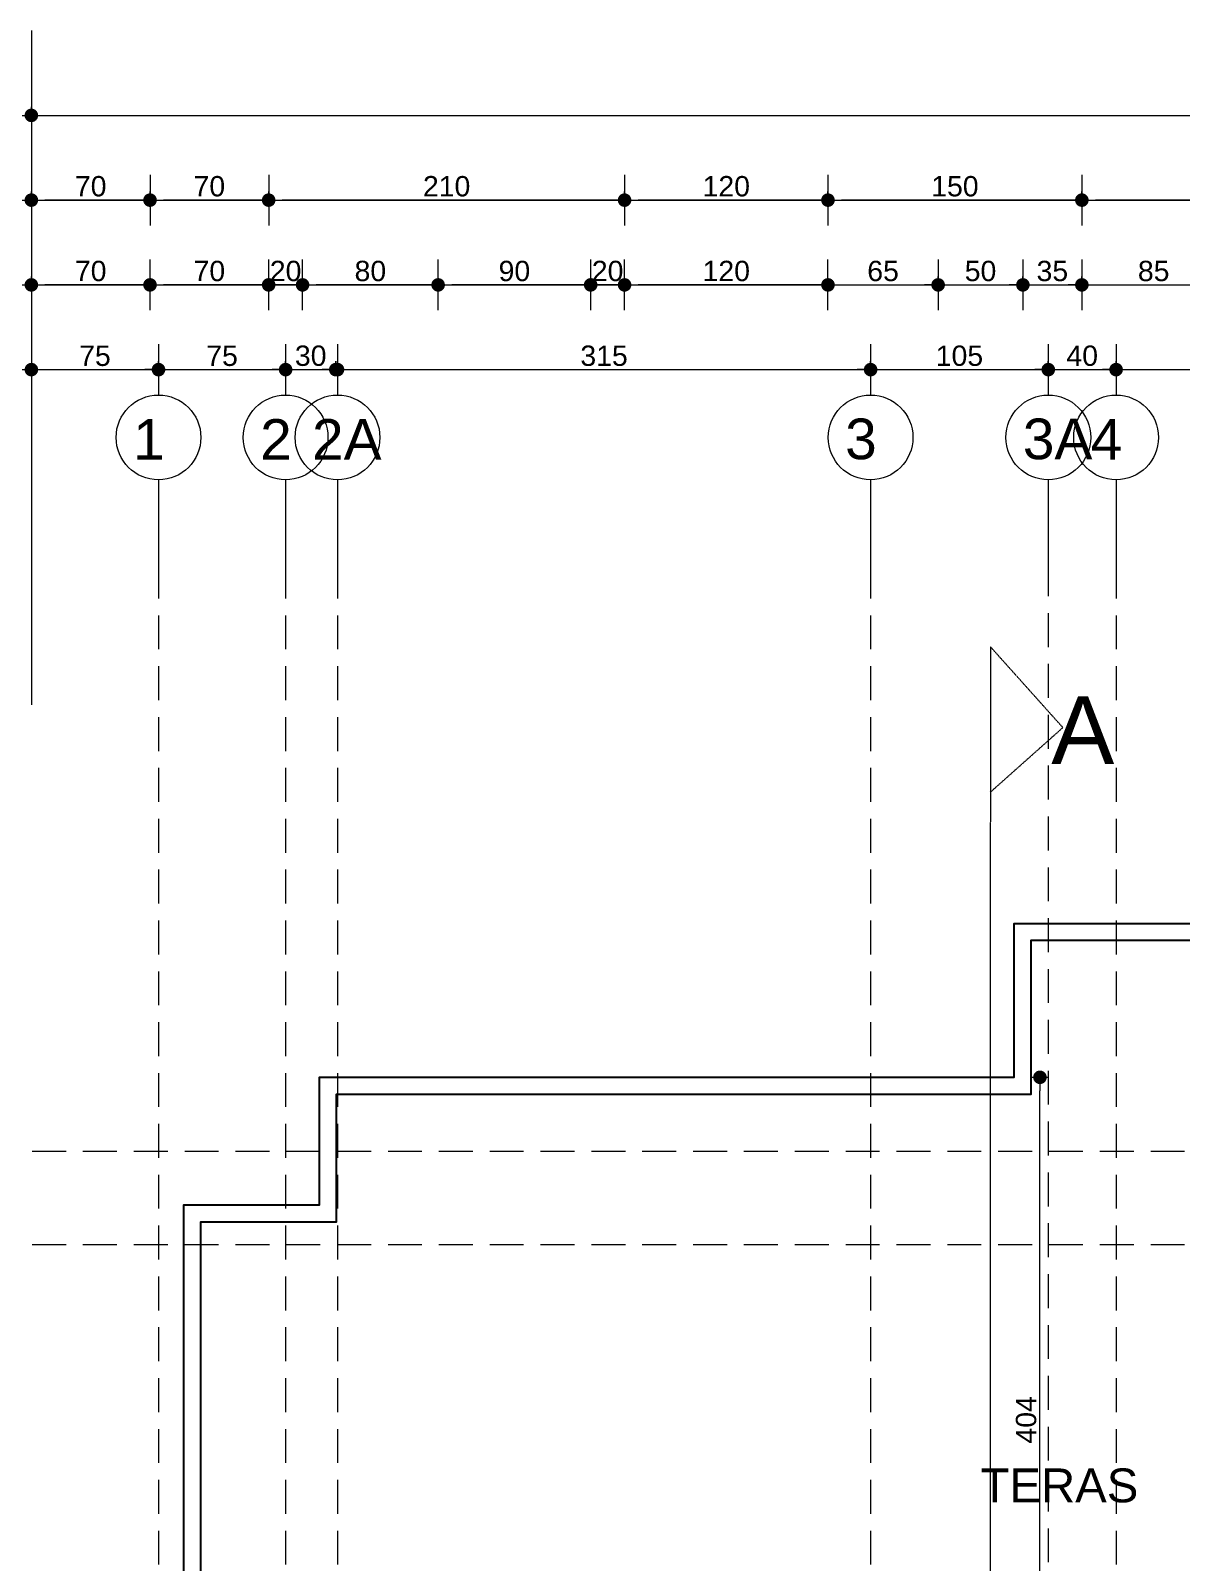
# Model space of a CAD drawing. Header units: millimetres. Extents: x 38129 to 72024, y -56282 to 16512.
# Drawn here: x 57078 to 57757, y -43492 to -42589 of the extents above; entities that cross this region are included whole.
import ezdxf

# ---------------------------------------------------------------- set-up
doc = ezdxf.new("R2010")
doc.units = ezdxf.units.MM
doc.linetypes.add('HIDDEN', pattern=[0.375, 0.25, -0.125])
for name, color, linetype, lineweight in [('AKS', 55, 'HIDDEN', 0), ('DIŞÖLÇÜ', 37, 'Continuous', 0), ('mahal', 7, 'Continuous', 5), ('pencere+KAPI', 1, 'Continuous', 0), ('ölçü İÇ', 31, 'Continuous', 0)]:
    doc.layers.add(name, color=color, linetype=linetype, lineweight=lineweight)
doc.layers.add('balkon', color=171, linetype='Continuous')
doc.styles.add('icdisolcu_yazi', font='arial.ttf')
doc.styles.get("Standard").update_dxf_attribs({"font": 'arial.ttf'})
doc.dimstyles.new('İç Ölçü', dxfattribs={"dimtxt": 12, "dimasz": 8, "dimexe": 5, "dimexo": 0, "dimgap": 2, "dimtad": 1, "dimdec": 0, "dimzin": 12, "dimdsep": 46, "dimtxsty": 'icdisolcu_yazi', "dimblk": 'DOT', "dimcen": 8, "dimdle": 5, "dimclrd": 256, "dimclre": 256, "dimclrt": 7, "dimadec": 0, "dimazin": 3, "dimtfac": 1, "dimtdec": 0, "dimtix": 1, "dimtmove": 2, "dimatfit": 3, "dimldrblk": 'DOT', "dimfxl": 0, "dimtolj": 1, "dimtzin": 0, "dimlwd": -1, "dimlwe": -1, "dimarcsym": 0})

# ---------------------------------------------------------------- blocks, each defined once
blk = doc.blocks.new('_Dot')
at = {"color": 0, "lineweight": -2}
blk.add_line((-0.5, 0), (-1, 0), dxfattribs=at)
at = {"color": 0, "lineweight": 30, "const_width": 0.5}
blk.add_lwpolyline([(-0.25, 0, 1), (0.25, 0, 1)], format="xyb", close=True, dxfattribs=at)
blk = doc.blocks.new('*D2284')
at = {"layer": 'Defpoints', "color": 0, "lineweight": 120, "transparency": 16777216}
for p in [(57078.37, -42787.63), (57153.38, -42788.74), (57153.38, -42788.74)]:
    blk.add_point(p, dxfattribs=at)
at = {"layer": 'DIŞÖLÇÜ', "transparency": 16777216}
for p, q in [((57078.37, -42787.63), (57078.37, -42793.74)), ((57153.38, -42788.74), (57153.38, -42783.74))]:
    blk.add_line(p, q, dxfattribs=at)
at = {"layer": 'DIŞÖLÇÜ', "linetype": 'Continuous', "transparency": 16777216}
blk.add_line((57086.37, -42788.74), (57145.38, -42788.74), dxfattribs=at)
at = {"layer": 'DIŞÖLÇÜ', "transparency": 16777216, "xscale": 8, "yscale": 8, "zscale": 8, "rotation": 180}
blk.add_blockref('_Dot', (57078.37, -42788.74), dxfattribs=at)
at = {"layer": 'DIŞÖLÇÜ', "transparency": 16777216, "xscale": 8, "yscale": 8, "zscale": 8}
blk.add_blockref('_Dot', (57153.38, -42788.74), dxfattribs=at)
at = {"layer": 'DIŞÖLÇÜ', "color": 7, "transparency": 16777216, "insert": (57115.88, -42780.64), "char_height": 12, "attachment_point": 5, "style": 'icdisolcu_yazi'}
blk.add_mtext('\\A1;75', dxfattribs=at)
blk = doc.blocks.new('*D2285')
at = {"layer": 'Defpoints', "color": 0, "lineweight": 120, "transparency": 16777216}
for p in [(57153.38, -42788.74), (57228.38, -42788.74), (57228.38, -42788.74)]:
    blk.add_point(p, dxfattribs=at)
at = {"layer": 'DIŞÖLÇÜ', "transparency": 16777216}
for p, q in [((57153.38, -42788.74), (57153.38, -42783.74)), ((57228.38, -42788.74), (57228.38, -42783.74))]:
    blk.add_line(p, q, dxfattribs=at)
at = {"layer": 'DIŞÖLÇÜ', "linetype": 'Continuous', "transparency": 16777216}
blk.add_line((57161.38, -42788.74), (57220.38, -42788.74), dxfattribs=at)
at = {"layer": 'DIŞÖLÇÜ', "transparency": 16777216, "xscale": 8, "yscale": 8, "zscale": 8, "rotation": 180}
blk.add_blockref('_Dot', (57153.38, -42788.74), dxfattribs=at)
at = {"layer": 'DIŞÖLÇÜ', "transparency": 16777216, "xscale": 8, "yscale": 8, "zscale": 8}
blk.add_blockref('_Dot', (57228.38, -42788.74), dxfattribs=at)
at = {"layer": 'DIŞÖLÇÜ', "color": 7, "transparency": 16777216, "insert": (57190.88, -42780.64), "char_height": 12, "attachment_point": 5, "style": 'icdisolcu_yazi'}
blk.add_mtext('\\A1;75', dxfattribs=at)
blk = doc.blocks.new('*D2286')
at = {"layer": 'Defpoints', "color": 0, "lineweight": 120, "transparency": 16777216}
for p in [(57258.99, -42788.74), (57573.53, -42788.74), (57573.53, -42788.74)]:
    blk.add_point(p, dxfattribs=at)
at = {"layer": 'DIŞÖLÇÜ', "transparency": 16777216}
for p, q in [((57258.99, -42788.74), (57258.99, -42783.74)), ((57573.53, -42788.74), (57573.53, -42783.74))]:
    blk.add_line(p, q, dxfattribs=at)
at = {"layer": 'DIŞÖLÇÜ', "linetype": 'Continuous', "transparency": 16777216}
blk.add_line((57266.99, -42788.74), (57565.53, -42788.74), dxfattribs=at)
at = {"layer": 'DIŞÖLÇÜ', "transparency": 16777216, "xscale": 8, "yscale": 8, "zscale": 8, "rotation": 180}
blk.add_blockref('_Dot', (57258.99, -42788.74), dxfattribs=at)
at = {"layer": 'DIŞÖLÇÜ', "transparency": 16777216, "xscale": 8, "yscale": 8, "zscale": 8}
blk.add_blockref('_Dot', (57573.53, -42788.74), dxfattribs=at)
at = {"layer": 'DIŞÖLÇÜ', "color": 7, "transparency": 16777216, "insert": (57416.26, -42780.61), "char_height": 12, "attachment_point": 5, "style": 'icdisolcu_yazi'}
blk.add_mtext('\\A1;315', dxfattribs=at)
blk = doc.blocks.new('*D2287')
at = {"layer": 'Defpoints', "color": 0, "lineweight": 120, "transparency": 16777216}
for p in [(57573.53, -42788.74), (57678.38, -42788.74), (57678.38, -42788.74)]:
    blk.add_point(p, dxfattribs=at)
at = {"layer": 'DIŞÖLÇÜ', "transparency": 16777216}
for p, q in [((57573.53, -42788.74), (57573.53, -42783.74)), ((57678.38, -42788.74), (57678.38, -42783.74))]:
    blk.add_line(p, q, dxfattribs=at)
at = {"layer": 'DIŞÖLÇÜ', "linetype": 'Continuous', "transparency": 16777216}
blk.add_line((57581.53, -42788.74), (57670.38, -42788.74), dxfattribs=at)
at = {"layer": 'DIŞÖLÇÜ', "transparency": 16777216, "xscale": 8, "yscale": 8, "zscale": 8, "rotation": 180}
blk.add_blockref('_Dot', (57573.53, -42788.74), dxfattribs=at)
at = {"layer": 'DIŞÖLÇÜ', "transparency": 16777216, "xscale": 8, "yscale": 8, "zscale": 8}
blk.add_blockref('_Dot', (57678.38, -42788.74), dxfattribs=at)
at = {"layer": 'DIŞÖLÇÜ', "color": 7, "transparency": 16777216, "insert": (57625.95, -42780.61), "char_height": 12, "attachment_point": 5, "style": 'icdisolcu_yazi'}
blk.add_mtext('\\A1;105', dxfattribs=at)
blk = doc.blocks.new('*D2288')
at = {"layer": 'Defpoints', "color": 0, "lineweight": 120, "transparency": 16777216}
for p in [(57718.38, -42788.74), (57863.58, -42788.74), (57863.58, -42788.74)]:
    blk.add_point(p, dxfattribs=at)
at = {"layer": 'DIŞÖLÇÜ', "transparency": 16777216}
for p, q in [((57718.38, -42788.74), (57718.38, -42783.74)), ((57863.58, -42788.74), (57863.58, -42783.74))]:
    blk.add_line(p, q, dxfattribs=at)
at = {"layer": 'DIŞÖLÇÜ', "linetype": 'Continuous', "transparency": 16777216}
blk.add_line((57726.38, -42788.74), (57855.58, -42788.74), dxfattribs=at)
at = {"layer": 'DIŞÖLÇÜ', "transparency": 16777216, "xscale": 8, "yscale": 8, "zscale": 8, "rotation": 180}
blk.add_blockref('_Dot', (57718.38, -42788.74), dxfattribs=at)
at = {"layer": 'DIŞÖLÇÜ', "transparency": 16777216, "xscale": 8, "yscale": 8, "zscale": 8}
blk.add_blockref('_Dot', (57863.58, -42788.74), dxfattribs=at)
at = {"layer": 'DIŞÖLÇÜ', "color": 7, "transparency": 16777216, "insert": (57790.98, -42780.61), "char_height": 12, "attachment_point": 5, "style": 'icdisolcu_yazi'}
blk.add_mtext('\\A1;145', dxfattribs=at)
blk = doc.blocks.new('*D2320')
at = {"layer": 'Defpoints', "color": 0, "lineweight": 120, "transparency": 16777216}
for p in [(57548.38, -42738.74), (57613.38, -42738.74), (57613.38, -42738.74)]:
    blk.add_point(p, dxfattribs=at)
at = {"layer": 'DIŞÖLÇÜ', "transparency": 16777216}
for p, q in [((57548.38, -42738.74), (57548.38, -42733.74)), ((57613.38, -42738.74), (57613.38, -42733.74))]:
    blk.add_line(p, q, dxfattribs=at)
at = {"layer": 'DIŞÖLÇÜ', "linetype": 'Continuous', "transparency": 16777216}
blk.add_line((57556.38, -42738.74), (57605.38, -42738.74), dxfattribs=at)
at = {"layer": 'DIŞÖLÇÜ', "transparency": 16777216, "xscale": 8, "yscale": 8, "zscale": 8, "rotation": 180}
blk.add_blockref('_Dot', (57548.38, -42738.74), dxfattribs=at)
at = {"layer": 'DIŞÖLÇÜ', "transparency": 16777216, "xscale": 8, "yscale": 8, "zscale": 8}
blk.add_blockref('_Dot', (57613.38, -42738.74), dxfattribs=at)
at = {"layer": 'DIŞÖLÇÜ', "color": 7, "transparency": 16777216, "insert": (57580.88, -42730.61), "char_height": 12, "attachment_point": 5, "style": 'icdisolcu_yazi'}
blk.add_mtext('\\A1;65', dxfattribs=at)
blk = doc.blocks.new('*D2321')
at = {"layer": 'Defpoints', "color": 0, "lineweight": 120, "transparency": 16777216}
for p in [(57613.38, -42738.74), (57663.38, -42738.74), (57663.38, -42738.74)]:
    blk.add_point(p, dxfattribs=at)
at = {"layer": 'DIŞÖLÇÜ', "transparency": 16777216}
for p, q in [((57613.38, -42738.74), (57613.38, -42733.74)), ((57663.38, -42738.74), (57663.38, -42733.74))]:
    blk.add_line(p, q, dxfattribs=at)
at = {"layer": 'DIŞÖLÇÜ', "linetype": 'Continuous', "transparency": 16777216}
blk.add_line((57621.38, -42738.74), (57655.38, -42738.74), dxfattribs=at)
at = {"layer": 'DIŞÖLÇÜ', "transparency": 16777216, "xscale": 8, "yscale": 8, "zscale": 8, "rotation": 180}
blk.add_blockref('_Dot', (57613.38, -42738.74), dxfattribs=at)
at = {"layer": 'DIŞÖLÇÜ', "transparency": 16777216, "xscale": 8, "yscale": 8, "zscale": 8}
blk.add_blockref('_Dot', (57663.38, -42738.74), dxfattribs=at)
at = {"layer": 'DIŞÖLÇÜ', "color": 7, "transparency": 16777216, "insert": (57638.38, -42730.61), "char_height": 12, "attachment_point": 5, "style": 'icdisolcu_yazi'}
blk.add_mtext('\\A1;50', dxfattribs=at)
blk = doc.blocks.new('*D2322')
at = {"layer": 'Defpoints', "color": 0, "lineweight": 120, "transparency": 16777216}
for p in [(57663.38, -42738.74), (57698.17, -42738.74), (57698.17, -42738.74)]:
    blk.add_point(p, dxfattribs=at)
at = {"layer": 'DIŞÖLÇÜ', "transparency": 16777216}
for p, q in [((57663.38, -42738.74), (57663.38, -42733.74)), ((57698.17, -42738.74), (57698.17, -42733.74))]:
    blk.add_line(p, q, dxfattribs=at)
at = {"layer": 'DIŞÖLÇÜ', "linetype": 'Continuous', "transparency": 16777216}
blk.add_line((57671.38, -42738.74), (57690.17, -42738.74), dxfattribs=at)
at = {"layer": 'DIŞÖLÇÜ', "transparency": 16777216, "xscale": 8, "yscale": 8, "zscale": 8, "rotation": 180}
blk.add_blockref('_Dot', (57663.38, -42738.74), dxfattribs=at)
at = {"layer": 'DIŞÖLÇÜ', "transparency": 16777216, "xscale": 8, "yscale": 8, "zscale": 8}
blk.add_blockref('_Dot', (57698.17, -42738.74), dxfattribs=at)
at = {"layer": 'DIŞÖLÇÜ', "color": 7, "transparency": 16777216, "insert": (57680.77, -42730.61), "char_height": 12, "attachment_point": 5, "style": 'icdisolcu_yazi'}
blk.add_mtext('\\A1;35', dxfattribs=at)
blk = doc.blocks.new('*D2323')
at = {"layer": 'Defpoints', "color": 0, "lineweight": 120, "transparency": 16777216}
for p in [(57698.17, -42738.74), (57782.94, -42738.74), (57782.94, -42738.74)]:
    blk.add_point(p, dxfattribs=at)
at = {"layer": 'DIŞÖLÇÜ', "transparency": 16777216}
for p, q in [((57698.17, -42738.74), (57698.17, -42733.74)), ((57782.94, -42738.74), (57782.94, -42733.74))]:
    blk.add_line(p, q, dxfattribs=at)
at = {"layer": 'DIŞÖLÇÜ', "linetype": 'Continuous', "transparency": 16777216}
blk.add_line((57706.17, -42738.74), (57774.94, -42738.74), dxfattribs=at)
at = {"layer": 'DIŞÖLÇÜ', "transparency": 16777216, "xscale": 8, "yscale": 8, "zscale": 8, "rotation": 180}
blk.add_blockref('_Dot', (57698.17, -42738.74), dxfattribs=at)
at = {"layer": 'DIŞÖLÇÜ', "transparency": 16777216, "xscale": 8, "yscale": 8, "zscale": 8}
blk.add_blockref('_Dot', (57782.94, -42738.74), dxfattribs=at)
at = {"layer": 'DIŞÖLÇÜ', "color": 7, "transparency": 16777216, "insert": (57740.55, -42730.61), "char_height": 12, "attachment_point": 5, "style": 'icdisolcu_yazi'}
blk.add_mtext('\\A1;85', dxfattribs=at)
blk = doc.blocks.new('*D2338')
at = {"layer": 'Defpoints', "color": 0, "lineweight": 120, "transparency": 16777216}
for p in [(57698.17, -42688.74), (57698.17, -42688.74), (57912.94, -42688.74)]:
    blk.add_point(p, dxfattribs=at)
at = {"layer": 'DIŞÖLÇÜ', "transparency": 16777216}
for p, q in [((57698.17, -42688.74), (57698.17, -42683.74)), ((57912.94, -42688.74), (57912.94, -42683.74))]:
    blk.add_line(p, q, dxfattribs=at)
at = {"layer": 'DIŞÖLÇÜ', "linetype": 'Continuous', "transparency": 16777216}
blk.add_line((57904.94, -42688.74), (57706.17, -42688.74), dxfattribs=at)
at = {"layer": 'DIŞÖLÇÜ', "transparency": 16777216, "xscale": 8, "yscale": 8, "zscale": 8, "rotation": 180}
blk.add_blockref('_Dot', (57698.17, -42688.74), dxfattribs=at)
at = {"layer": 'DIŞÖLÇÜ', "transparency": 16777216, "xscale": 8, "yscale": 8, "zscale": 8}
blk.add_blockref('_Dot', (57912.94, -42688.74), dxfattribs=at)
at = {"layer": 'DIŞÖLÇÜ', "color": 7, "transparency": 16777216, "insert": (57805.55, -42680.61), "char_height": 12, "attachment_point": 5, "style": 'icdisolcu_yazi'}
blk.add_mtext('\\A1;215', dxfattribs=at)
blk = doc.blocks.new('*D2339')
at = {"layer": 'Defpoints', "color": 0, "lineweight": 120, "transparency": 16777216}
for p in [(57548.38, -42688.74), (57548.38, -42688.74), (57698.17, -42688.74)]:
    blk.add_point(p, dxfattribs=at)
at = {"layer": 'DIŞÖLÇÜ', "transparency": 16777216}
for p, q in [((57548.38, -42688.74), (57548.38, -42683.74)), ((57698.17, -42688.74), (57698.17, -42683.74))]:
    blk.add_line(p, q, dxfattribs=at)
at = {"layer": 'DIŞÖLÇÜ', "linetype": 'Continuous', "transparency": 16777216}
blk.add_line((57690.17, -42688.74), (57556.38, -42688.74), dxfattribs=at)
at = {"layer": 'DIŞÖLÇÜ', "transparency": 16777216, "xscale": 8, "yscale": 8, "zscale": 8, "rotation": 180}
blk.add_blockref('_Dot', (57548.38, -42688.74), dxfattribs=at)
at = {"layer": 'DIŞÖLÇÜ', "transparency": 16777216, "xscale": 8, "yscale": 8, "zscale": 8}
blk.add_blockref('_Dot', (57698.17, -42688.74), dxfattribs=at)
at = {"layer": 'DIŞÖLÇÜ', "color": 7, "transparency": 16777216, "insert": (57623.27, -42680.61), "char_height": 12, "attachment_point": 5, "style": 'icdisolcu_yazi'}
blk.add_mtext('\\A1;150', dxfattribs=at)
blk = doc.blocks.new('*D2340')
at = {"layer": 'Defpoints', "color": 0, "lineweight": 120, "transparency": 16777216}
for p in [(57078.37, -42638.74), (58733.48, -42638.74), (58733.48, -42638.74)]:
    blk.add_point(p, dxfattribs=at)
at = {"layer": 'DIŞÖLÇÜ', "transparency": 16777216}
for p, q in [((57078.37, -42638.74), (57078.37, -42633.74)), ((58733.48, -42638.74), (58733.48, -42633.74))]:
    blk.add_line(p, q, dxfattribs=at)
at = {"layer": 'DIŞÖLÇÜ', "linetype": 'Continuous', "transparency": 16777216}
blk.add_line((57086.37, -42638.74), (58725.48, -42638.74), dxfattribs=at)
at = {"layer": 'DIŞÖLÇÜ', "transparency": 16777216, "xscale": 8, "yscale": 8, "zscale": 8, "rotation": 180}
blk.add_blockref('_Dot', (57078.37, -42638.74), dxfattribs=at)
at = {"layer": 'DIŞÖLÇÜ', "transparency": 16777216, "xscale": 8, "yscale": 8, "zscale": 8}
blk.add_blockref('_Dot', (58733.48, -42638.74), dxfattribs=at)
at = {"layer": 'DIŞÖLÇÜ', "color": 7, "transparency": 16777216, "insert": (57905.93, -42630.61), "char_height": 12, "attachment_point": 5, "style": 'icdisolcu_yazi'}
blk.add_mtext('\\A1;1655', dxfattribs=at)
blk = doc.blocks.new('*D2379')
at = {"layer": 'Defpoints', "color": 0, "lineweight": 120, "transparency": 16777216}
for p in [(57428.37, -42688.74), (57428.37, -42688.74), (57548.38, -42688.74)]:
    blk.add_point(p, dxfattribs=at)
at = {"layer": 'DIŞÖLÇÜ', "transparency": 16777216}
for p, q in [((57428.37, -42688.74), (57428.37, -42683.74)), ((57548.38, -42688.74), (57548.38, -42683.74))]:
    blk.add_line(p, q, dxfattribs=at)
at = {"layer": 'DIŞÖLÇÜ', "linetype": 'Continuous', "transparency": 16777216}
blk.add_line((57540.38, -42688.74), (57436.37, -42688.74), dxfattribs=at)
at = {"layer": 'DIŞÖLÇÜ', "transparency": 16777216, "xscale": 8, "yscale": 8, "zscale": 8, "rotation": 180}
blk.add_blockref('_Dot', (57428.37, -42688.74), dxfattribs=at)
at = {"layer": 'DIŞÖLÇÜ', "transparency": 16777216, "xscale": 8, "yscale": 8, "zscale": 8}
blk.add_blockref('_Dot', (57548.38, -42688.74), dxfattribs=at)
at = {"layer": 'DIŞÖLÇÜ', "color": 7, "transparency": 16777216, "insert": (57488.38, -42680.61), "char_height": 12, "attachment_point": 5, "style": 'icdisolcu_yazi'}
blk.add_mtext('\\A1;120', dxfattribs=at)
blk = doc.blocks.new('*D2380')
at = {"layer": 'Defpoints', "color": 0, "lineweight": 120, "transparency": 16777216}
for p in [(57218.38, -42688.74), (57218.38, -42688.74), (57428.37, -42688.74)]:
    blk.add_point(p, dxfattribs=at)
at = {"layer": 'DIŞÖLÇÜ', "transparency": 16777216}
for p, q in [((57218.38, -42688.74), (57218.38, -42683.74)), ((57428.37, -42688.74), (57428.37, -42683.74))]:
    blk.add_line(p, q, dxfattribs=at)
at = {"layer": 'DIŞÖLÇÜ', "linetype": 'Continuous', "transparency": 16777216}
blk.add_line((57420.37, -42688.74), (57226.38, -42688.74), dxfattribs=at)
at = {"layer": 'DIŞÖLÇÜ', "transparency": 16777216, "xscale": 8, "yscale": 8, "zscale": 8, "rotation": 180}
blk.add_blockref('_Dot', (57218.38, -42688.74), dxfattribs=at)
at = {"layer": 'DIŞÖLÇÜ', "transparency": 16777216, "xscale": 8, "yscale": 8, "zscale": 8}
blk.add_blockref('_Dot', (57428.37, -42688.74), dxfattribs=at)
at = {"layer": 'DIŞÖLÇÜ', "color": 7, "transparency": 16777216, "insert": (57323.38, -42680.61), "char_height": 12, "attachment_point": 5, "style": 'icdisolcu_yazi'}
blk.add_mtext('\\A1;210', dxfattribs=at)
blk = doc.blocks.new('*D2381')
at = {"layer": 'Defpoints', "color": 0, "lineweight": 120, "transparency": 16777216}
for p in [(57148.38, -42688.74), (57148.38, -42688.74), (57218.38, -42688.74)]:
    blk.add_point(p, dxfattribs=at)
at = {"layer": 'DIŞÖLÇÜ', "transparency": 16777216}
for p, q in [((57148.38, -42688.74), (57148.38, -42683.74)), ((57218.38, -42688.74), (57218.38, -42683.74))]:
    blk.add_line(p, q, dxfattribs=at)
at = {"layer": 'DIŞÖLÇÜ', "linetype": 'Continuous', "transparency": 16777216}
blk.add_line((57210.38, -42688.74), (57156.38, -42688.74), dxfattribs=at)
at = {"layer": 'DIŞÖLÇÜ', "transparency": 16777216, "xscale": 8, "yscale": 8, "zscale": 8, "rotation": 180}
blk.add_blockref('_Dot', (57148.38, -42688.74), dxfattribs=at)
at = {"layer": 'DIŞÖLÇÜ', "transparency": 16777216, "xscale": 8, "yscale": 8, "zscale": 8}
blk.add_blockref('_Dot', (57218.38, -42688.74), dxfattribs=at)
at = {"layer": 'DIŞÖLÇÜ', "color": 7, "transparency": 16777216, "insert": (57183.38, -42680.61), "char_height": 12, "attachment_point": 5, "style": 'icdisolcu_yazi'}
blk.add_mtext('\\A1;70', dxfattribs=at)
blk = doc.blocks.new('*D2382')
at = {"layer": 'Defpoints', "color": 0, "lineweight": 120, "transparency": 16777216}
for p in [(57078.37, -42688.74), (57078.37, -42688.74), (57148.38, -42688.74)]:
    blk.add_point(p, dxfattribs=at)
at = {"layer": 'DIŞÖLÇÜ', "transparency": 16777216}
for p, q in [((57078.37, -42688.74), (57078.37, -42683.74)), ((57148.38, -42688.74), (57148.38, -42683.74))]:
    blk.add_line(p, q, dxfattribs=at)
at = {"layer": 'DIŞÖLÇÜ', "linetype": 'Continuous', "transparency": 16777216}
blk.add_line((57140.38, -42688.74), (57086.37, -42688.74), dxfattribs=at)
at = {"layer": 'DIŞÖLÇÜ', "transparency": 16777216, "xscale": 8, "yscale": 8, "zscale": 8, "rotation": 180}
blk.add_blockref('_Dot', (57078.37, -42688.74), dxfattribs=at)
at = {"layer": 'DIŞÖLÇÜ', "transparency": 16777216, "xscale": 8, "yscale": 8, "zscale": 8}
blk.add_blockref('_Dot', (57148.38, -42688.74), dxfattribs=at)
at = {"layer": 'DIŞÖLÇÜ', "color": 7, "transparency": 16777216, "insert": (57113.38, -42680.61), "char_height": 12, "attachment_point": 5, "style": 'icdisolcu_yazi'}
blk.add_mtext('\\A1;70', dxfattribs=at)
blk = doc.blocks.new('*D2383')
at = {"layer": 'Defpoints', "color": 0, "lineweight": 120, "transparency": 16777216}
for p in [(57428.37, -42738.74), (57428.37, -42738.74), (57548.38, -42738.74)]:
    blk.add_point(p, dxfattribs=at)
at = {"layer": 'DIŞÖLÇÜ', "transparency": 16777216}
for p, q in [((57428.37, -42738.74), (57428.37, -42733.74)), ((57548.38, -42738.74), (57548.38, -42733.74))]:
    blk.add_line(p, q, dxfattribs=at)
at = {"layer": 'DIŞÖLÇÜ', "linetype": 'Continuous', "transparency": 16777216}
blk.add_line((57540.38, -42738.74), (57436.37, -42738.74), dxfattribs=at)
at = {"layer": 'DIŞÖLÇÜ', "transparency": 16777216, "xscale": 8, "yscale": 8, "zscale": 8, "rotation": 180}
blk.add_blockref('_Dot', (57428.37, -42738.74), dxfattribs=at)
at = {"layer": 'DIŞÖLÇÜ', "transparency": 16777216, "xscale": 8, "yscale": 8, "zscale": 8}
blk.add_blockref('_Dot', (57548.38, -42738.74), dxfattribs=at)
at = {"layer": 'DIŞÖLÇÜ', "color": 7, "transparency": 16777216, "insert": (57488.38, -42730.61), "char_height": 12, "attachment_point": 5, "style": 'icdisolcu_yazi'}
blk.add_mtext('\\A1;120', dxfattribs=at)
blk = doc.blocks.new('*D2384')
at = {"layer": 'Defpoints', "color": 0, "lineweight": 120, "transparency": 16777216}
for p in [(57408.37, -42738.74), (57408.37, -42738.74), (57428.37, -42738.74)]:
    blk.add_point(p, dxfattribs=at)
at = {"layer": 'DIŞÖLÇÜ', "transparency": 16777216}
for p, q in [((57408.37, -42738.74), (57408.37, -42733.74)), ((57428.37, -42738.74), (57428.37, -42733.74))]:
    blk.add_line(p, q, dxfattribs=at)
at = {"layer": 'DIŞÖLÇÜ', "linetype": 'Continuous', "transparency": 16777216}
for p, q in [((57400.37, -42738.74), (57392.37, -42738.74)), ((57428.37, -42738.74), (57408.37, -42738.74)), ((57436.37, -42738.74), (57444.37, -42738.74))]:
    blk.add_line(p, q, dxfattribs=at)
at = {"layer": 'DIŞÖLÇÜ', "transparency": 16777216, "xscale": 8, "yscale": 8, "zscale": 8}
blk.add_blockref('_Dot', (57408.37, -42738.74), dxfattribs=at)
at = {"layer": 'DIŞÖLÇÜ', "transparency": 16777216, "xscale": 8, "yscale": 8, "zscale": 8, "rotation": 180}
blk.add_blockref('_Dot', (57428.37, -42738.74), dxfattribs=at)
at = {"layer": 'DIŞÖLÇÜ', "color": 7, "transparency": 16777216, "insert": (57418.37, -42730.61), "char_height": 12, "attachment_point": 5, "style": 'icdisolcu_yazi'}
blk.add_mtext('\\A1;20', dxfattribs=at)
blk = doc.blocks.new('*D2385')
at = {"layer": 'Defpoints', "color": 0, "lineweight": 120, "transparency": 16777216}
for p in [(57318.37, -42738.74), (57318.37, -42738.74), (57408.37, -42738.74)]:
    blk.add_point(p, dxfattribs=at)
at = {"layer": 'DIŞÖLÇÜ', "transparency": 16777216}
for p, q in [((57318.37, -42738.74), (57318.37, -42733.74)), ((57408.37, -42738.74), (57408.37, -42733.74))]:
    blk.add_line(p, q, dxfattribs=at)
at = {"layer": 'DIŞÖLÇÜ', "linetype": 'Continuous', "transparency": 16777216}
blk.add_line((57400.37, -42738.74), (57326.37, -42738.74), dxfattribs=at)
at = {"layer": 'DIŞÖLÇÜ', "transparency": 16777216, "xscale": 8, "yscale": 8, "zscale": 8, "rotation": 180}
blk.add_blockref('_Dot', (57318.37, -42738.74), dxfattribs=at)
at = {"layer": 'DIŞÖLÇÜ', "transparency": 16777216, "xscale": 8, "yscale": 8, "zscale": 8}
blk.add_blockref('_Dot', (57408.37, -42738.74), dxfattribs=at)
at = {"layer": 'DIŞÖLÇÜ', "color": 7, "transparency": 16777216, "insert": (57363.37, -42730.61), "char_height": 12, "attachment_point": 5, "style": 'icdisolcu_yazi'}
blk.add_mtext('\\A1;90', dxfattribs=at)
blk = doc.blocks.new('*D2386')
at = {"layer": 'Defpoints', "color": 0, "lineweight": 120, "transparency": 16777216}
for p in [(57238.38, -42738.74), (57238.38, -42738.74), (57318.37, -42738.74)]:
    blk.add_point(p, dxfattribs=at)
at = {"layer": 'DIŞÖLÇÜ', "transparency": 16777216}
for p, q in [((57238.38, -42738.74), (57238.38, -42733.74)), ((57318.37, -42738.74), (57318.37, -42733.74))]:
    blk.add_line(p, q, dxfattribs=at)
at = {"layer": 'DIŞÖLÇÜ', "linetype": 'Continuous', "transparency": 16777216}
blk.add_line((57310.37, -42738.74), (57246.38, -42738.74), dxfattribs=at)
at = {"layer": 'DIŞÖLÇÜ', "transparency": 16777216, "xscale": 8, "yscale": 8, "zscale": 8, "rotation": 180}
blk.add_blockref('_Dot', (57238.38, -42738.74), dxfattribs=at)
at = {"layer": 'DIŞÖLÇÜ', "transparency": 16777216, "xscale": 8, "yscale": 8, "zscale": 8}
blk.add_blockref('_Dot', (57318.37, -42738.74), dxfattribs=at)
at = {"layer": 'DIŞÖLÇÜ', "color": 7, "transparency": 16777216, "insert": (57278.38, -42730.61), "char_height": 12, "attachment_point": 5, "style": 'icdisolcu_yazi'}
blk.add_mtext('\\A1;80', dxfattribs=at)
blk = doc.blocks.new('*D2387')
at = {"layer": 'Defpoints', "color": 0, "lineweight": 120, "transparency": 16777216}
for p in [(57218.38, -42738.74), (57218.38, -42738.74), (57238.38, -42738.74)]:
    blk.add_point(p, dxfattribs=at)
at = {"layer": 'DIŞÖLÇÜ', "transparency": 16777216}
for p, q in [((57218.38, -42738.74), (57218.38, -42733.74)), ((57238.38, -42738.74), (57238.38, -42733.74))]:
    blk.add_line(p, q, dxfattribs=at)
at = {"layer": 'DIŞÖLÇÜ', "linetype": 'Continuous', "transparency": 16777216}
for p, q in [((57210.38, -42738.74), (57202.38, -42738.74)), ((57238.38, -42738.74), (57218.38, -42738.74)), ((57246.38, -42738.74), (57254.38, -42738.74))]:
    blk.add_line(p, q, dxfattribs=at)
at = {"layer": 'DIŞÖLÇÜ', "transparency": 16777216, "xscale": 8, "yscale": 8, "zscale": 8}
blk.add_blockref('_Dot', (57218.38, -42738.74), dxfattribs=at)
at = {"layer": 'DIŞÖLÇÜ', "transparency": 16777216, "xscale": 8, "yscale": 8, "zscale": 8, "rotation": 180}
blk.add_blockref('_Dot', (57238.38, -42738.74), dxfattribs=at)
at = {"layer": 'DIŞÖLÇÜ', "color": 7, "transparency": 16777216, "insert": (57228.38, -42730.61), "char_height": 12, "attachment_point": 5, "style": 'icdisolcu_yazi'}
blk.add_mtext('\\A1;20', dxfattribs=at)
blk = doc.blocks.new('*D2388')
at = {"layer": 'Defpoints', "color": 0, "lineweight": 120, "transparency": 16777216}
for p in [(57148.38, -42738.74), (57148.38, -42738.74), (57218.38, -42738.74)]:
    blk.add_point(p, dxfattribs=at)
at = {"layer": 'DIŞÖLÇÜ', "transparency": 16777216}
for p, q in [((57148.38, -42738.74), (57148.38, -42733.74)), ((57218.38, -42738.74), (57218.38, -42733.74))]:
    blk.add_line(p, q, dxfattribs=at)
at = {"layer": 'DIŞÖLÇÜ', "linetype": 'Continuous', "transparency": 16777216}
blk.add_line((57210.38, -42738.74), (57156.38, -42738.74), dxfattribs=at)
at = {"layer": 'DIŞÖLÇÜ', "transparency": 16777216, "xscale": 8, "yscale": 8, "zscale": 8, "rotation": 180}
blk.add_blockref('_Dot', (57148.38, -42738.74), dxfattribs=at)
at = {"layer": 'DIŞÖLÇÜ', "transparency": 16777216, "xscale": 8, "yscale": 8, "zscale": 8}
blk.add_blockref('_Dot', (57218.38, -42738.74), dxfattribs=at)
at = {"layer": 'DIŞÖLÇÜ', "color": 7, "transparency": 16777216, "insert": (57183.38, -42730.61), "char_height": 12, "attachment_point": 5, "style": 'icdisolcu_yazi'}
blk.add_mtext('\\A1;70', dxfattribs=at)
blk = doc.blocks.new('*D2389')
at = {"layer": 'Defpoints', "color": 0, "lineweight": 120, "transparency": 16777216}
for p in [(57078.37, -42738.74), (57078.37, -42738.74), (57148.38, -42738.74)]:
    blk.add_point(p, dxfattribs=at)
at = {"layer": 'DIŞÖLÇÜ', "transparency": 16777216}
for p, q in [((57078.37, -42738.74), (57078.37, -42733.74)), ((57148.38, -42738.74), (57148.38, -42733.74))]:
    blk.add_line(p, q, dxfattribs=at)
at = {"layer": 'DIŞÖLÇÜ', "linetype": 'Continuous', "transparency": 16777216}
blk.add_line((57140.38, -42738.74), (57086.37, -42738.74), dxfattribs=at)
at = {"layer": 'DIŞÖLÇÜ', "transparency": 16777216, "xscale": 8, "yscale": 8, "zscale": 8, "rotation": 180}
blk.add_blockref('_Dot', (57078.37, -42738.74), dxfattribs=at)
at = {"layer": 'DIŞÖLÇÜ', "transparency": 16777216, "xscale": 8, "yscale": 8, "zscale": 8}
blk.add_blockref('_Dot', (57148.38, -42738.74), dxfattribs=at)
at = {"layer": 'DIŞÖLÇÜ', "color": 7, "transparency": 16777216, "insert": (57113.38, -42730.61), "char_height": 12, "attachment_point": 5, "style": 'icdisolcu_yazi'}
blk.add_mtext('\\A1;70', dxfattribs=at)
blk = doc.blocks.new('*D2460')
at = {"layer": 'Defpoints', "color": 0, "lineweight": 120, "transparency": 16777216}
for p in [(57228.38, -42788.74), (57257.99, -42788.74), (57257.99, -42788.74)]:
    blk.add_point(p, dxfattribs=at)
at = {"layer": 'DIŞÖLÇÜ', "transparency": 16777216}
for p, q in [((57228.38, -42788.74), (57228.38, -42783.74)), ((57257.99, -42788.74), (57257.99, -42783.74))]:
    blk.add_line(p, q, dxfattribs=at)
at = {"layer": 'DIŞÖLÇÜ', "linetype": 'Continuous', "transparency": 16777216}
blk.add_line((57236.38, -42788.74), (57249.99, -42788.74), dxfattribs=at)
at = {"layer": 'DIŞÖLÇÜ', "transparency": 16777216, "xscale": 8, "yscale": 8, "zscale": 8, "rotation": 180}
blk.add_blockref('_Dot', (57228.38, -42788.74), dxfattribs=at)
at = {"layer": 'DIŞÖLÇÜ', "transparency": 16777216, "xscale": 8, "yscale": 8, "zscale": 8}
blk.add_blockref('_Dot', (57257.99, -42788.74), dxfattribs=at)
at = {"layer": 'DIŞÖLÇÜ', "color": 7, "transparency": 16777216, "insert": (57243.18, -42780.61), "char_height": 12, "attachment_point": 5, "style": 'icdisolcu_yazi'}
blk.add_mtext('\\A1;30', dxfattribs=at)
blk = doc.blocks.new('*D2464')
at = {"layer": 'Defpoints', "color": 0, "lineweight": 120, "transparency": 16777216}
for p in [(57635.66, -43206.25), (57673.45, -43206.25), (57673.45, -43610.43)]:
    blk.add_point(p, dxfattribs=at)
at = {"layer": 'ölçü İÇ', "transparency": 16777216}
for p, q in [((57668.45, -43206.25), (57678.45, -43206.25)), ((57673.45, -43610.43), (57678.45, -43610.43))]:
    blk.add_line(p, q, dxfattribs=at)
at = {"layer": 'ölçü İÇ', "linetype": 'Continuous', "transparency": 16777216}
blk.add_line((57673.45, -43602.43), (57673.45, -43214.25), dxfattribs=at)
at = {"layer": 'ölçü İÇ', "transparency": 16777216, "xscale": 8, "yscale": 8, "zscale": 8}
for p, rotation in [((57673.45, -43206.25), 90), ((57673.45, -43610.43), 270)]:
    blk.add_blockref('_Dot', p, dxfattribs=dict(at, rotation=rotation))
at = {"layer": 'ölçü İÇ', "color": 7, "transparency": 16777216, "insert": (57665.33, -43408.34), "char_height": 12, "attachment_point": 5, "rotation": 90, "style": 'icdisolcu_yazi'}
blk.add_mtext('\\A1;404', dxfattribs=at)
blk = doc.blocks.new('*D2475')
at = {"layer": 'Defpoints', "color": 0, "lineweight": 120, "transparency": 16777216}
for p in [(57678.38, -42788.74), (57718.38, -42788.74), (57718.38, -42788.74)]:
    blk.add_point(p, dxfattribs=at)
at = {"layer": 'DIŞÖLÇÜ', "transparency": 16777216}
for p, q in [((57678.38, -42788.74), (57678.38, -42783.74)), ((57718.38, -42788.74), (57718.38, -42783.74))]:
    blk.add_line(p, q, dxfattribs=at)
at = {"layer": 'DIŞÖLÇÜ', "linetype": 'Continuous', "transparency": 16777216}
blk.add_line((57686.38, -42788.74), (57710.38, -42788.74), dxfattribs=at)
at = {"layer": 'DIŞÖLÇÜ', "transparency": 16777216, "xscale": 8, "yscale": 8, "zscale": 8, "rotation": 180}
blk.add_blockref('_Dot', (57678.38, -42788.74), dxfattribs=at)
at = {"layer": 'DIŞÖLÇÜ', "transparency": 16777216, "xscale": 8, "yscale": 8, "zscale": 8}
blk.add_blockref('_Dot', (57718.38, -42788.74), dxfattribs=at)
at = {"layer": 'DIŞÖLÇÜ', "color": 7, "transparency": 16777216, "insert": (57698.38, -42780.61), "char_height": 12, "attachment_point": 5, "style": 'icdisolcu_yazi'}
blk.add_mtext('\\A1;40', dxfattribs=at)

msp = doc.modelspace()

# ---------------------------------------------------------------- linework, layer by layer
at = {"layer": 'AKS', "ltscale": 80}
for p, q in [((57153.38, -42903.74), (57153.38, -45280.38)), ((57228.38, -42903.74), (57228.38, -45280.38)), ((57258.99, -42903.74), (57258.99, -45280.38)), ((57573.53, -42903.74), (57573.53, -45280.38)), ((57678.38, -42902.38), (57678.38, -45279.02)), ((57718.38, -42903.74), (57718.38, -45280.38)), ((59078.83, -43250.11), (56716.98, -43250.11)), ((59078.83, -43305.11), (56716.98, -43305.11))]:
    msp.add_line(p, q, dxfattribs=at)
at = {"layer": 'balkon'}
for points in [[(58368.38, -44780.43), (58368.38, -45110.42), (57912.94, -45110.42), (57912.94, -45110.42), (57698.17, -45110.42), (57698.17, -45049.6), (57218.38, -45049.6), (57218.38, -44999.43), (57148.38, -44999.43), (57148.38, -44759.6), (57078.37, -44759.6), (57078.37, -43521.26), (57168.38, -43521.26), (57168.38, -43281.43), (57248.38, -43281.43), (57248.38, -43206.25), (57658.18, -43206.25), (57658.18, -43115.42), (57912.94, -43115.42), (57912.94, -43105.4), (58397.62, -43105.39), (58397.63, -43493.74)], [(58358.38, -45100.42), (57922.94, -45100.42), (57922.94, -45100.42), (57708.17, -45100.42), (57708.17, -45039.6), (57228.38, -45039.6), (57228.38, -44989.43), (57158.38, -44989.43), (57158.38, -44749.6), (57088.37, -44749.6), (57088.37, -43531.26), (57178.38, -43531.26), (57178.38, -43291.43), (57258.38, -43291.43), (57258.38, -43216.25), (57668.18, -43216.25), (57668.18, -43125.42), (57922.94, -43125.42), (57922.94, -43115.4), (58387.62, -43115.39), (58387.63, -43493.74)]]:
    msp.add_lwpolyline(points, dxfattribs=at)
at = {"layer": 'DIŞÖLÇÜ'}
for p, q in [((57078.37, -42588.74), (57078.37, -42986.52)), ((57028.37, -42638.74), (58783.48, -42638.74)), ((57148.38, -42673.74), (57148.38, -42703.74)), ((57218.38, -42673.74), (57218.38, -42703.74)), ((57428.37, -42673.74), (57428.37, -42703.74)), ((57548.38, -42673.74), (57548.38, -42703.74)), ((57698.17, -42673.74), (57698.17, -42703.74)), ((57028.37, -42688.74), (58783.48, -42688.74)), ((57148.38, -42753.74), (57148.38, -42723.74)), ((57218.38, -42753.74), (57218.38, -42723.74)), ((57238.38, -42753.74), (57238.38, -42723.74)), ((57318.37, -42753.74), (57318.37, -42723.74)), ((57408.37, -42753.74), (57408.37, -42723.74)), ((57428.37, -42753.74), (57428.37, -42723.74)), ((57548.38, -42753.74), (57548.38, -42723.74)), ((57613.38, -42723.74), (57613.38, -42753.74)), ((57663.38, -42723.74), (57663.38, -42753.74)), ((57698.17, -42723.74), (57698.17, -42753.74)), ((57028.37, -42738.74), (58783.48, -42738.74)), ((57153.38, -42773.74), (57153.38, -42803.74)), ((57228.38, -42773.74), (57228.38, -42803.74)), ((57258.99, -42773.74), (57258.99, -42803.74)), ((57573.53, -42773.74), (57573.53, -42803.74)), ((57678.38, -42773.74), (57678.38, -42803.74)), ((57718.38, -42773.74), (57718.38, -42803.74)), ((57028.37, -42788.74), (58783.48, -42788.74)), ((57153.38, -42853.74), (57153.38, -42903.74)), ((57153.38, -42853.74), (57153.38, -42903.74)), ((57228.38, -42853.74), (57228.38, -42903.74)), ((57228.38, -42853.74), (57228.38, -42903.74)), ((57258.99, -42853.74), (57258.99, -42903.74)), ((57258.99, -42853.74), (57258.99, -42903.74)), ((57573.53, -42853.74), (57573.53, -42903.74)), ((57573.53, -42853.74), (57573.53, -42903.74)), ((57678.38, -42853.74), (57678.38, -42903.74)), ((57678.38, -42853.74), (57678.38, -42903.74)), ((57718.38, -42853.74), (57718.38, -42903.74)), ((57718.38, -42853.74), (57718.38, -42903.74))]:
    msp.add_line(p, q, dxfattribs=at)
for centre in [(57153.38, -42828.74), (57228.38, -42828.74), (57258.99, -42828.74), (57573.53, -42828.74), (57678.38, -42828.74), (57718.38, -42828.74)]:
    msp.add_circle(centre, 25, dxfattribs=at)
at = {"layer": 'pencere+KAPI', "linetype": 'HIDDEN'}
msp.add_line((57644.21, -42952.22), (57643.36, -45255.28), dxfattribs=at)
msp.add_lwpolyline([(57644.15, -43038.06), (57686.97, -42999.92), (57644.21, -42952.22)], dxfattribs=at)

# ---------------------------------------------------------------- texts
at = {"layer": 'DIŞÖLÇÜ', "char_height": 24, "width": 425.6226, "attachment_point": 7, "rotation": 360}
for s, insert in [('1', (57138.36, -42841.94)), ('2', (57213.36, -42841.94)), ('2A', (57243.97, -42841.94)), ('3', (57558.51, -42841.94)), ('3A', (57663.36, -42841.94)), ('4', (57703.36, -42841.94))]:
    msp.add_mtext(s, dxfattribs=dict(at, insert=insert))
at = {"layer": 'mahal', "insert": (57638.35, -43437.01), "char_height": 20, "attachment_point": 1}
msp.add_mtext_dynamic_manual_height_columns('TERAS', width=250.3432, gutter_width=12.5, heights=[0], dxfattribs=at)
at = {"layer": 'pencere+KAPI', "linetype": 'HIDDEN', "insert": (57680.12, -42981.47), "char_height": 40, "width": 1884.4985, "attachment_point": 1, "rotation": 359.95734}
msp.add_mtext('A', dxfattribs=at)

# ---------------------------------------------------------------- dimensions: what is measured, and where the dimension line sits
at = {"layer": 'DIŞÖLÇÜ'}
for base, p1, p2, picture, middle in [((58733.48, -42638.74), (57078.37, -42638.74), (58733.48, -42638.74), '*D2340', (57905.93, -42630.61)), ((57078.37, -42688.74), (57148.38, -42688.74), (57078.37, -42688.74), '*D2382', (57113.38, -42680.61)), ((57148.38, -42688.74), (57218.38, -42688.74), (57148.38, -42688.74), '*D2381', (57183.38, -42680.61)), ((57218.38, -42688.74), (57428.37, -42688.74), (57218.38, -42688.74), '*D2380', (57323.38, -42680.61)), ((57428.37, -42688.74), (57548.38, -42688.74), (57428.37, -42688.74), '*D2379', (57488.38, -42680.61)), ((57548.38, -42688.74), (57698.17, -42688.74), (57548.38, -42688.74), '*D2339', (57623.27, -42680.61)), ((57698.17, -42688.74), (57912.94, -42688.74), (57698.17, -42688.74), '*D2338', (57805.55, -42680.61)), ((57078.37, -42738.74), (57148.38, -42738.74), (57078.37, -42738.74), '*D2389', (57113.38, -42730.61)), ((57148.38, -42738.74), (57218.38, -42738.74), (57148.38, -42738.74), '*D2388', (57183.38, -42730.61)), ((57218.38, -42738.74), (57238.38, -42738.74), (57218.38, -42738.74), '*D2387', (57228.38, -42730.61)), ((57238.38, -42738.74), (57318.37, -42738.74), (57238.38, -42738.74), '*D2386', (57278.38, -42730.61)), ((57318.37, -42738.74), (57408.37, -42738.74), (57318.37, -42738.74), '*D2385', (57363.37, -42730.61)), ((57408.37, -42738.74), (57428.37, -42738.74), (57408.37, -42738.74), '*D2384', (57418.37, -42730.61)), ((57428.37, -42738.74), (57548.38, -42738.74), (57428.37, -42738.74), '*D2383', (57488.38, -42730.61)), ((57613.38, -42738.74), (57548.38, -42738.74), (57613.38, -42738.74), '*D2320', (57580.88, -42730.61)), ((57663.38, -42738.74), (57613.38, -42738.74), (57663.38, -42738.74), '*D2321', (57638.38, -42730.61)), ((57698.17, -42738.74), (57663.38, -42738.74), (57698.17, -42738.74), '*D2322', (57680.77, -42730.61)), ((57782.94, -42738.74), (57698.17, -42738.74), (57782.94, -42738.74), '*D2323', (57740.55, -42730.61)), ((57153.38, -42788.74), (57078.37, -42787.63), (57153.38, -42788.74), '*D2284', (57115.88, -42780.64)), ((57228.38, -42788.74), (57153.38, -42788.74), (57228.38, -42788.74), '*D2285', (57190.88, -42780.64)), ((57257.99, -42788.74), (57228.38, -42788.74), (57257.99, -42788.74), '*D2460', (57243.18, -42780.61)), ((57573.53, -42788.74), (57258.99, -42788.74), (57573.53, -42788.74), '*D2286', (57416.26, -42780.61)), ((57678.38, -42788.74), (57573.53, -42788.74), (57678.38, -42788.74), '*D2287', (57625.95, -42780.61)), ((57718.38, -42788.74), (57678.38, -42788.74), (57718.38, -42788.74), '*D2475', (57698.38, -42780.61)), ((57863.58, -42788.74), (57718.38, -42788.74), (57863.58, -42788.74), '*D2288', (57790.98, -42780.61))]:
    dim = msp.add_linear_dim(base=base, p1=p1, p2=p2, dimstyle='İç Ölçü', dxfattribs=at)
    dim.commit()
    dim.dimension.update_dxf_attribs({"geometry": picture, "text_midpoint": middle})
at = {"layer": 'ölçü İÇ'}
dim = msp.add_linear_dim(base=(57673.45, -43206.25), p1=(57673.45, -43610.43), p2=(57635.66, -43206.25), angle=90, dimstyle='İç Ölçü', dxfattribs=at)
dim.commit()
dim.dimension.update_dxf_attribs({"geometry": '*D2464', "text_midpoint": (57665.33, -43408.34)})

doc.saveas('drawing.dxf')
